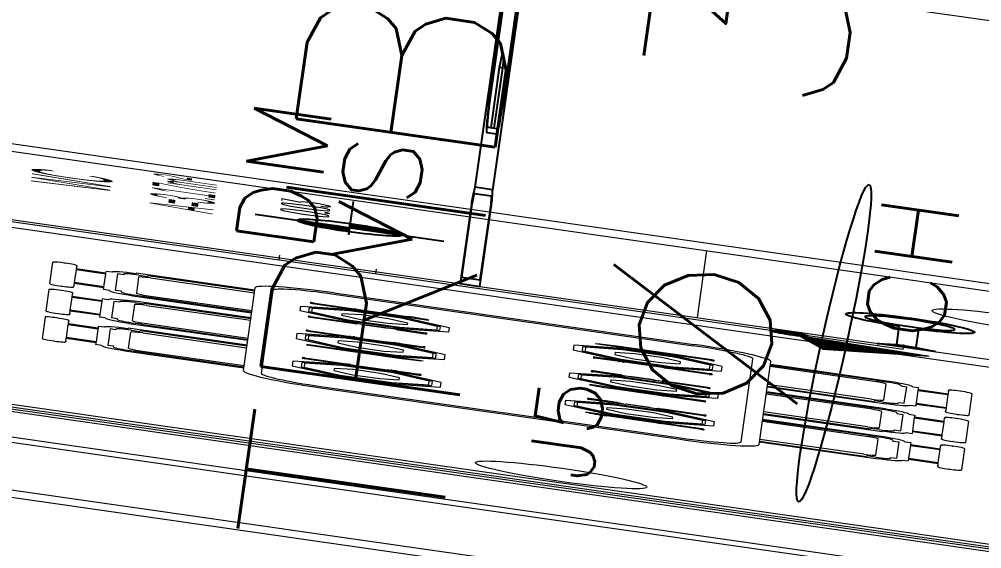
# Model space of a CAD drawing. Header units: millimetres. Extents: x -361192058 to 101130107379, y -14071650034 to 19218552450.
# Drawn here: x -125915.1 to -125827.1, y 41670 to 41718.4 of the extents above; entities that cross this region are included whole.
import ezdxf
from ezdxf.enums import TextEntityAlignment as Align

# ---------------------------------------------------------------- set-up
doc = ezdxf.new("R2010")
doc.units = ezdxf.units.MM
doc.header["$LTSCALE"] = 0.5
for name, color, linetype in [('02', 2, 'Continuous'), ('APBAN', 4, 'Continuous'), ('DIVERSOS', 4, 'Continuous'), ('ESQUADRIA', 3, 'Continuous'), ('HATCH', 8, 'Continuous'), ('MOBIL-I', 251, 'Continuous'), ('parede', 2, 'Continuous'), ('PISO', 8, 'Continuous'), ('TEXTO2', 3, 'Continuous'), ('TUBULAÇÃO_HIDRÁULICA', 5, 'Continuous'), ('TXT_0', 7, 'Continuous')]:
    doc.layers.add(name, color=color, linetype=linetype)
doc.styles.add('ADITIVOCAD', font='ROMANS.shx')
doc.styles.add('COTAS', font='romans.shx')
doc.styles.add('SANSSERIF', font='sas_____.pfb', dxfattribs={"height": 1})
doc.styles.get("Standard").update_dxf_attribs({"font": 'txt.shx', "height": 0.12})

# ---------------------------------------------------------------- blocks, each defined once
blk = doc.blocks.new('ADC_CHUVEIRO')
for p, q in [((0, 0.045), (0, -0.045)), ((0.03, 0.015), (0, 0.045)), ((0.395, 0.015), (0.03, 0.015)), ((0.03, -0.015), (0.03, 0.015)), ((0, -0.045), (0.03, -0.015)), ((0.03, -0.015), (0.3953, -0.015))]:
    blk.add_line(p, q)
blk.add_circle((0.494, 0.0009), 0.07)
blk.add_arc((0.494, 0.0009), 0.1, 189.1456, 171.891)
blk = doc.blocks.new('ADC_VASO_02')
blk.add_lwpolyline([(-0.175, 0.15), (-0.175, 0.6, -0.414214), (-0.125, 0.65), (0.125, 0.65, -0.414214), (0.175, 0.6), (0.175, 0.1496)], format="xyb")
for points in [[(0.1388, 0.2754, -0.414214), (0.0988, 0.2354), (-0.0948, 0.2354, -0.414214), (-0.1348, 0.2754), (-0.1348, 0.5704, -0.414214), (-0.0948, 0.6104), (0.0988, 0.6104, -0.414214), (0.1388, 0.5704)], [(0.1303, 0.2754, -0.414214), (0.0988, 0.2439), (-0.0948, 0.2439, -0.414214), (-0.1263, 0.2754), (-0.1263, 0.5704, -0.414214), (-0.0948, 0.6019), (0.0988, 0.6019, -0.414214), (0.1303, 0.5704)], [(-0.17, 0.15, 0.414214), (-0.2, 0.12), (-0.2, 0), (0.2, 0), (0.2, 0.12, 0.414214), (0.17, 0.15)], [(-0.17, 0.14, 0.414214), (-0.19, 0.12), (-0.19, 0.01), (0.19, 0.01), (0.19, 0.12, 0.414214), (0.17, 0.14)]]:
    blk.add_lwpolyline(points, format="xyb", close=True)
blk.add_lwpolyline([(0.0363, 0.2439), (0.0363, 0.3375), (-0.0344, 0.3375), (-0.0344, 0.2439)])
blk.add_arc((0.0009, 0.3215), 0.0388, 24.3951, 155.6049)
blk = doc.blocks.new('Adc_nivelpl')
h = blk.add_hatch()
h.set_pattern_fill('_U', color=256, scale=0.005, angle=45, style=0, double=1)
h.set_pattern_definition([(45, (-5.8772514, -3.5161936), (-0.003535534, 0.003535534), []), (135, (-5.8772514, -3.5161936), (-0.003535534, -0.003535534), [])])
h.paths.add_polyline_path([(0.1954, -0.0865, 0.414214), (0.0865, -0.1954), (0.1954, -0.1954)])
h.paths.add_polyline_path([(0.1954, -0.1954), (0.1954, -0.3043, 0.414214), (0.3043, -0.1954)])
for p, q in [((0.1954, 0), (0.1954, -0.3908)), ((0.8958, -0.1954), (0, -0.1954))]:
    blk.add_line(p, q)
blk.add_circle((0.1954, -0.1954), 0.1089)
at = {"flags": 8}
blk.add_attdef('NIVEL', (0.3642, -0.1501), '', height=0.1, dxfattribs=at)
blk = doc.blocks.new('Adh_hicol0')
for radius in [0.559, 0.515]:
    blk.add_circle((0, 0), radius)
blk = doc.blocks.new('Adh_BalaoAf')
for p, q in [((0, 0), (0.65, 0)), ((1.8, 0), (1.15, 0))]:
    blk.add_line(p, q)
blk.add_circle((0.9, 0), 0.25)
blk = doc.blocks.new('APROVADO QUADRA 21.2 MBVII')
at = {"layer": 'HATCH', "lineweight": 18}
h = blk.add_hatch(dxfattribs=at)
h.set_pattern_fill('LINE,_O', color=256, scale=0.001, angle=158.4888)
h.set_pattern_definition([(158.48882318, (6716.2502916, 2460.2267464), (-0.001164217631, -0.002953848728), [])])
h.paths.add_polyline_path([(4486.0092, 2276.5704), (4486.1758, 2276.4077), (4486.2106, 2276.6101)])
at = {"layer": '02', "color": 8, "lineweight": 18}
blk.add_line((4487.6293, 2278.4694), (4487.6293, 2276.1194), dxfattribs=at)
at = {"layer": 'DIVERSOS', "color": 8, "lineweight": 18}
for p, q in [((4492.9711, 2261.3194), (4492.9711, 2283.9194)), ((4482.4793, 2275.8131), (4482.4793, 2277.8131)), ((4482.6293, 2277.8131), (4482.6293, 2275.8131))]:
    blk.add_line(p, q, dxfattribs=at)
at = {"layer": 'DIVERSOS', "lineweight": 18}
blk.add_line((4486.2106, 2276.6101), (4486.1758, 2276.4077), dxfattribs=at)
blk.add_lwpolyline([(4486.2106, 2276.6101), (4486.0092, 2276.5704), (4486.1758, 2276.4077)], dxfattribs=at)
at = {"layer": 'ESQUADRIA', "color": 8, "lineweight": 18}
for p, q in [((4482.5343, 2277.8131), (4482.5343, 2275.8131)), ((4482.5743, 2277.8131), (4482.5743, 2275.8131))]:
    blk.add_line(p, q, dxfattribs=at)
at = {"layer": 'MOBIL-I', "color": 8, "lineweight": 18}
for p, q in [((4484.4619, 2277.7434), (4484.4619, 2277.7443)), ((4485.0167, 2277.7434), (4485.0167, 2277.7443)), ((4485.1026, 2277.7434), (4485.1026, 2277.7443)), ((4484.0337, 2277.7258), (4484.0153, 2277.7258)), ((4484.0799, 2277.6797), (4484.0799, 2277.7258)), ((4484.0984, 2277.6797), (4484.0984, 2277.7258)), ((4484.3564, 2277.6797), (4484.3564, 2277.7258)), ((4484.3749, 2277.6797), (4484.3749, 2277.7258)), ((4484.4398, 2277.7258), (4484.4213, 2277.7258)), ((4484.5885, 2277.7258), (4484.5701, 2277.7258)), ((4484.6347, 2277.6797), (4484.6347, 2277.7258)), ((4484.6532, 2277.6797), (4484.6532, 2277.7258)), ((4484.9113, 2277.6797), (4484.9113, 2277.7258)), ((4484.9297, 2277.6797), (4484.9297, 2277.7258)), ((4484.9946, 2277.7258), (4484.9762, 2277.7258)), ((4485.1247, 2277.7258), (4485.1431, 2277.7258)), ((4485.1896, 2277.6797), (4485.1896, 2277.7258)), ((4485.208, 2277.6797), (4485.208, 2277.7258)), ((4485.4661, 2277.6797), (4485.4661, 2277.7258)), ((4485.4845, 2277.6797), (4485.4845, 2277.7258)), ((4485.5307, 2277.7258), (4485.5492, 2277.7258)), ((4484.0799, 2277.6797), (4484.043, 2277.6797)), ((4484.043, 2277.6705), (4484.043, 2277.6797)), ((4484.0984, 2277.6797), (4484.0799, 2277.6797)), ((4484.3564, 2277.6797), (4484.0984, 2277.6797)), ((4484.3749, 2277.6797), (4484.3564, 2277.6797)), ((4484.4118, 2277.6797), (4484.3749, 2277.6797)), ((4484.4118, 2277.6705), (4484.4118, 2277.6797)), ((4484.6347, 2277.6797), (4484.5978, 2277.6797)), ((4484.5978, 2277.6705), (4484.5978, 2277.6797)), ((4484.6532, 2277.6797), (4484.6347, 2277.6797)), ((4484.9113, 2277.6797), (4484.6532, 2277.6797)), ((4484.9297, 2277.6797), (4484.9113, 2277.6797)), ((4484.9666, 2277.6797), (4484.9297, 2277.6797)), ((4484.9666, 2277.6705), (4484.9666, 2277.6797)), ((4485.1527, 2277.6797), (4485.1896, 2277.6797)), ((4485.1527, 2277.6705), (4485.1527, 2277.6797)), ((4485.1896, 2277.6797), (4485.208, 2277.6797)), ((4485.208, 2277.6797), (4485.4661, 2277.6797)), ((4485.4661, 2277.6797), (4485.4845, 2277.6797)), ((4485.4845, 2277.6797), (4485.5215, 2277.6797)), ((4485.5215, 2277.6705), (4485.5215, 2277.6797)), ((4484.3933, 2277.6612), (4484.0615, 2277.6612)), ((4484.0615, 2277.652), (4484.0615, 2277.6612)), ((4484.3933, 2277.652), (4484.3933, 2277.6612)), ((4484.9482, 2277.6612), (4484.6163, 2277.6612)), ((4484.6163, 2277.652), (4484.6163, 2277.6612)), ((4484.9482, 2277.652), (4484.9482, 2277.6612)), ((4485.1711, 2277.6612), (4485.503, 2277.6612)), ((4485.1711, 2277.652), (4485.1711, 2277.6612)), ((4485.503, 2277.652), (4485.503, 2277.6612)), ((4484.0476, 2277.652), (4484.0615, 2277.652)), ((4484.4072, 2277.652), (4484.3933, 2277.652)), ((4484.6024, 2277.652), (4484.6163, 2277.652)), ((4484.962, 2277.652), (4484.9482, 2277.652)), ((4485.1573, 2277.652), (4485.1711, 2277.652)), ((4485.5168, 2277.652), (4485.503, 2277.652)), ((4483.9967, 2277.449), (4483.9967, 2277.6336)), ((4484.0061, 2277.6336), (4483.9967, 2277.6336)), ((4484.0245, 2277.6289), (4484.0245, 2277.6151)), ((4484.0661, 2277.6289), (4484.3887, 2277.6289)), ((4484.4303, 2277.6289), (4484.4303, 2277.6151)), ((4484.4487, 2277.6336), (4484.4581, 2277.6336)), ((4484.4581, 2277.449), (4484.4581, 2277.6336)), ((4484.5515, 2277.449), (4484.5515, 2277.6336)), ((4484.5609, 2277.6336), (4484.5515, 2277.6336)), ((4484.5794, 2277.6289), (4484.5794, 2277.6151)), ((4484.6209, 2277.6289), (4484.9436, 2277.6289)), ((4484.9851, 2277.6289), (4484.9851, 2277.6151)), ((4485.0035, 2277.6336), (4485.013, 2277.6336)), ((4485.013, 2277.449), (4485.013, 2277.6336)), ((4485.1063, 2277.449), (4485.1063, 2277.6336)), ((4485.1157, 2277.6336), (4485.1063, 2277.6336)), ((4485.1342, 2277.6289), (4485.1342, 2277.6151)), ((4485.4984, 2277.6289), (4485.1757, 2277.6289)), ((4485.5399, 2277.6289), (4485.5399, 2277.6151)), ((4485.5584, 2277.6336), (4485.5678, 2277.6336)), ((4485.5678, 2277.449), (4485.5678, 2277.6336)), ((4484.0151, 2277.449), (4484.0151, 2277.6151)), ((4484.0245, 2277.6151), (4484.0151, 2277.6151)), ((4484.4303, 2277.6151), (4484.4397, 2277.6151)), ((4484.4397, 2277.449), (4484.4397, 2277.6151)), ((4484.57, 2277.449), (4484.57, 2277.6151)), ((4484.5794, 2277.6151), (4484.57, 2277.6151)), ((4484.9851, 2277.6151), (4484.9945, 2277.6151)), ((4484.9945, 2277.449), (4484.9945, 2277.6151)), ((4485.1248, 2277.449), (4485.1248, 2277.6151)), ((4485.1342, 2277.6151), (4485.1248, 2277.6151)), ((4485.5399, 2277.6151), (4485.5493, 2277.6151)), ((4485.5493, 2277.449), (4485.5493, 2277.6151)), ((4484.0476, 2277.6105), (4484.0476, 2277.449)), ((4484.4072, 2277.6105), (4484.4072, 2277.449)), ((4484.6024, 2277.6105), (4484.6024, 2277.449)), ((4484.962, 2277.6105), (4484.962, 2277.449)), ((4485.1573, 2277.6105), (4485.1573, 2277.449)), ((4485.5168, 2277.6105), (4485.5168, 2277.449)), ((4483.9465, 2277.449), (4485.6179, 2277.449)), ((4483.9465, 2277.421), (4485.6179, 2277.421)), ((4484.0798, 2277.3584), (4484.0798, 2277.2106)), ((4484.0826, 2277.3565), (4484.0826, 2277.2937)), ((4484.0835, 2277.362), (4484.09, 2277.362)), ((4484.0854, 2277.3593), (4484.0881, 2277.3593)), ((4484.0909, 2277.3565), (4484.0909, 2277.2937)), ((4484.0937, 2277.3584), (4484.0937, 2277.1775)), ((4484.3586, 2277.3584), (4484.3586, 2277.2895)), ((4484.3614, 2277.3584), (4484.3614, 2277.2951)), ((4484.3623, 2277.362), (4484.3688, 2277.362)), ((4484.3623, 2277.3593), (4484.3688, 2277.3593)), ((4484.3697, 2277.3584), (4484.3697, 2277.2951)), ((4484.3724, 2277.3584), (4484.3724, 2277.2895)), ((4484.6347, 2277.3584), (4484.6347, 2277.2106)), ((4484.6374, 2277.3565), (4484.6374, 2277.2937)), ((4484.6457, 2277.3565), (4484.6457, 2277.2937)), ((4484.6485, 2277.3584), (4484.6485, 2277.1775)), ((4484.9134, 2277.3584), (4484.9134, 2277.2895)), ((4484.9162, 2277.3584), (4484.9162, 2277.2951)), ((4484.9171, 2277.362), (4484.9236, 2277.362)), ((4484.9171, 2277.3593), (4484.9236, 2277.3593)), ((4484.9245, 2277.3584), (4484.9245, 2277.2951)), ((4484.9273, 2277.3584), (4484.9273, 2277.2895)), ((4485.192, 2277.3584), (4485.192, 2277.2895)), ((4485.1948, 2277.3584), (4485.1948, 2277.2951)), ((4485.2022, 2277.362), (4485.1957, 2277.362)), ((4485.2022, 2277.3593), (4485.1957, 2277.3593)), ((4485.2031, 2277.3584), (4485.2031, 2277.2951)), ((4485.2059, 2277.3584), (4485.2059, 2277.2895)), ((4485.4708, 2277.3584), (4485.4708, 2277.1775)), ((4485.4735, 2277.3565), (4485.4735, 2277.2937)), ((4485.4809, 2277.362), (4485.4745, 2277.362)), ((4485.4791, 2277.3593), (4485.4763, 2277.3593)), ((4485.4819, 2277.3565), (4485.4819, 2277.2937)), ((4485.4846, 2277.3584), (4485.4846, 2277.2106)), ((4483.8254, 2277.3278), (4483.8254, 2276.7685)), ((4483.8533, 2277.3278), (4483.8533, 2276.7685)), ((4485.7112, 2277.3278), (4485.7112, 2276.7685)), ((4485.7391, 2277.3278), (4485.7391, 2276.7685)), ((4484.0798, 2277.2882), (4484.0937, 2277.2882)), ((4484.0854, 2277.291), (4484.0881, 2277.291)), ((4484.3724, 2277.2895), (4484.3586, 2277.2895)), ((4484.3641, 2277.2923), (4484.3669, 2277.2923)), ((4484.6347, 2277.2882), (4484.6485, 2277.2882)), ((4484.6402, 2277.291), (4484.643, 2277.291)), ((4484.9273, 2277.2895), (4484.9134, 2277.2895)), ((4484.919, 2277.2923), (4484.9217, 2277.2923)), ((4485.192, 2277.2895), (4485.2059, 2277.2895)), ((4485.2003, 2277.2923), (4485.1976, 2277.2923)), ((4485.4846, 2277.2882), (4485.4708, 2277.2882)), ((4485.4791, 2277.291), (4485.4763, 2277.291)), ((4484.3632, 2277.2744), (4484.3632, 2277.2375)), ((4484.3678, 2277.2744), (4484.3678, 2277.2375)), ((4484.918, 2277.2744), (4484.918, 2277.2375)), ((4484.9227, 2277.2744), (4484.9227, 2277.2375)), ((4485.1966, 2277.2744), (4485.1966, 2277.2375)), ((4485.2012, 2277.2744), (4485.2012, 2277.2375)), ((4484.3563, 2277.2224), (4484.3566, 2277.18)), ((4484.3591, 2277.2165), (4484.3587, 2277.18)), ((4484.3603, 2277.219), (4484.3603, 2277.219)), ((4484.3615, 2277.2165), (4484.3619, 2277.18)), ((4484.3643, 2277.2165), (4484.364, 2277.18)), ((4484.3655, 2277.219), (4484.3656, 2277.219)), ((4484.3668, 2277.2165), (4484.3671, 2277.18)), ((4484.3695, 2277.2165), (4484.3692, 2277.18)), ((4484.3707, 2277.219), (4484.3708, 2277.219)), ((4484.372, 2277.2165), (4484.3723, 2277.18)), ((4484.3748, 2277.2224), (4484.3744, 2277.18)), ((4484.9111, 2277.2224), (4484.9114, 2277.18)), ((4484.9139, 2277.2165), (4484.9136, 2277.18)), ((4484.9151, 2277.219), (4484.9152, 2277.219)), ((4484.9164, 2277.2165), (4484.9167, 2277.18)), ((4484.9191, 2277.2165), (4484.9188, 2277.18)), ((4484.9203, 2277.219), (4484.9204, 2277.219)), ((4484.9216, 2277.2165), (4484.9219, 2277.18)), ((4484.9243, 2277.2165), (4484.924, 2277.18)), ((4484.9255, 2277.219), (4484.9256, 2277.219)), ((4484.9268, 2277.2165), (4484.9271, 2277.18)), ((4484.9296, 2277.2224), (4484.9292, 2277.18)), ((4485.1897, 2277.2224), (4485.1901, 2277.18)), ((4485.1925, 2277.2165), (4485.1922, 2277.18)), ((4485.1937, 2277.219), (4485.1937, 2277.219)), ((4485.1949, 2277.2165), (4485.1953, 2277.18)), ((4485.1977, 2277.2165), (4485.1974, 2277.18)), ((4485.199, 2277.219), (4485.1989, 2277.219)), ((4485.2002, 2277.2165), (4485.2005, 2277.18)), ((4485.2029, 2277.2165), (4485.2026, 2277.18)), ((4485.2042, 2277.219), (4485.2041, 2277.219)), ((4485.2054, 2277.2165), (4485.2057, 2277.18)), ((4485.2082, 2277.2224), (4485.2078, 2277.18)), ((4484.3577, 2277.1775), (4484.3577, 2277.1775)), ((4484.3629, 2277.1775), (4484.3629, 2277.1775)), ((4484.3681, 2277.1775), (4484.3681, 2277.1775)), ((4484.3734, 2277.1775), (4484.3734, 2277.1775)), ((4484.9125, 2277.1775), (4484.9125, 2277.1775)), ((4484.9177, 2277.1775), (4484.9177, 2277.1775)), ((4484.923, 2277.1775), (4484.923, 2277.1775)), ((4484.9282, 2277.1775), (4484.9282, 2277.1775)), ((4485.1911, 2277.1775), (4485.1911, 2277.1775)), ((4485.1963, 2277.1775), (4485.1963, 2277.1775)), ((4485.2016, 2277.1775), (4485.2015, 2277.1775)), ((4485.2068, 2277.1775), (4485.2068, 2277.1775)), ((4484.0937, 2276.7379), (4484.0937, 2276.9188)), ((4484.3577, 2276.9188), (4484.3577, 2276.9188)), ((4484.3629, 2276.9188), (4484.3629, 2276.9188)), ((4484.3681, 2276.9188), (4484.3681, 2276.9188)), ((4484.3734, 2276.9188), (4484.3734, 2276.9188)), ((4484.6485, 2276.7379), (4484.6485, 2276.9188)), ((4484.9125, 2276.9188), (4484.9125, 2276.9188)), ((4484.9177, 2276.9188), (4484.9177, 2276.9188)), ((4484.923, 2276.9188), (4484.923, 2276.9188)), ((4484.9282, 2276.9188), (4484.9282, 2276.9188)), ((4485.1911, 2276.9188), (4485.1911, 2276.9188)), ((4485.1963, 2276.9188), (4485.1963, 2276.9188)), ((4485.2016, 2276.9188), (4485.2015, 2276.9188)), ((4485.2068, 2276.9188), (4485.2068, 2276.9188)), ((4485.4708, 2276.7379), (4485.4708, 2276.9188)), ((4484.3563, 2276.8739), (4484.3566, 2276.9163)), ((4484.3591, 2276.8797), (4484.3587, 2276.9163)), ((4484.3615, 2276.8797), (4484.3619, 2276.9163)), ((4484.3643, 2276.8797), (4484.364, 2276.9163)), ((4484.3668, 2276.8797), (4484.3671, 2276.9163)), ((4484.3695, 2276.8797), (4484.3692, 2276.9163)), ((4484.372, 2276.8797), (4484.3723, 2276.9163)), ((4484.3748, 2276.8739), (4484.3744, 2276.9163)), ((4484.9111, 2276.8739), (4484.9114, 2276.9163)), ((4484.9139, 2276.8797), (4484.9136, 2276.9163)), ((4484.9164, 2276.8797), (4484.9167, 2276.9163)), ((4484.9191, 2276.8797), (4484.9188, 2276.9163)), ((4484.9216, 2276.8797), (4484.9219, 2276.9163)), ((4484.9243, 2276.8797), (4484.924, 2276.9163)), ((4484.9268, 2276.8797), (4484.9271, 2276.9163)), ((4484.9296, 2276.8739), (4484.9292, 2276.9163)), ((4485.1897, 2276.8739), (4485.1901, 2276.9163)), ((4485.1925, 2276.8797), (4485.1922, 2276.9163)), ((4485.1949, 2276.8797), (4485.1953, 2276.9163)), ((4485.1977, 2276.8797), (4485.1974, 2276.9163)), ((4485.2002, 2276.8797), (4485.2005, 2276.9163)), ((4485.2029, 2276.8797), (4485.2026, 2276.9163)), ((4485.2054, 2276.8797), (4485.2057, 2276.9163)), ((4485.2082, 2276.8739), (4485.2078, 2276.9163)), ((4484.0798, 2276.7379), (4484.0798, 2276.8856)), ((4484.3603, 2276.8773), (4484.3603, 2276.8773)), ((4484.3655, 2276.8773), (4484.3656, 2276.8773)), ((4484.3707, 2276.8773), (4484.3708, 2276.8773)), ((4484.6347, 2276.7379), (4484.6347, 2276.8856)), ((4484.9151, 2276.8773), (4484.9152, 2276.8773)), ((4484.9203, 2276.8773), (4484.9204, 2276.8773)), ((4484.9255, 2276.8773), (4484.9256, 2276.8773)), ((4485.1937, 2276.8773), (4485.1937, 2276.8773)), ((4485.199, 2276.8773), (4485.1989, 2276.8773)), ((4485.2042, 2276.8773), (4485.2041, 2276.8773)), ((4485.4846, 2276.7379), (4485.4846, 2276.8856)), ((4484.3632, 2276.8219), (4484.3632, 2276.8588)), ((4484.3678, 2276.8219), (4484.3678, 2276.8588)), ((4484.918, 2276.8219), (4484.918, 2276.8588)), ((4484.9227, 2276.8219), (4484.9227, 2276.8588)), ((4485.1966, 2276.8219), (4485.1966, 2276.8588)), ((4485.2012, 2276.8219), (4485.2012, 2276.8588)), ((4484.0798, 2276.808), (4484.0937, 2276.808)), ((4484.0826, 2276.7398), (4484.0826, 2276.8025)), ((4484.0854, 2276.8053), (4484.0881, 2276.8053)), ((4484.0909, 2276.7398), (4484.0909, 2276.8025)), ((4484.3724, 2276.8067), (4484.3586, 2276.8067)), ((4484.3586, 2276.7379), (4484.3586, 2276.8067)), ((4484.3614, 2276.7379), (4484.3614, 2276.8012)), ((4484.3641, 2276.8039), (4484.3669, 2276.8039)), ((4484.3697, 2276.7379), (4484.3697, 2276.8012)), ((4484.3724, 2276.7379), (4484.3724, 2276.8067)), ((4484.6347, 2276.808), (4484.6485, 2276.808)), ((4484.6374, 2276.7398), (4484.6374, 2276.8025)), ((4484.6402, 2276.8053), (4484.643, 2276.8053)), ((4484.6457, 2276.7398), (4484.6457, 2276.8025)), ((4484.9134, 2276.7379), (4484.9134, 2276.8067)), ((4484.9273, 2276.8067), (4484.9134, 2276.8067)), ((4484.9162, 2276.7379), (4484.9162, 2276.8012)), ((4484.919, 2276.8039), (4484.9217, 2276.8039)), ((4484.9245, 2276.7379), (4484.9245, 2276.8012)), ((4484.9273, 2276.7379), (4484.9273, 2276.8067)), ((4485.192, 2276.8067), (4485.2059, 2276.8067)), ((4485.192, 2276.7379), (4485.192, 2276.8067)), ((4485.1948, 2276.7379), (4485.1948, 2276.8012)), ((4485.2003, 2276.8039), (4485.1976, 2276.8039)), ((4485.2031, 2276.7379), (4485.2031, 2276.8012)), ((4485.2059, 2276.7379), (4485.2059, 2276.8067)), ((4485.4846, 2276.808), (4485.4708, 2276.808)), ((4485.4735, 2276.7398), (4485.4735, 2276.8025)), ((4485.4791, 2276.8053), (4485.4763, 2276.8053)), ((4485.4819, 2276.7398), (4485.4819, 2276.8025)), ((4484.0835, 2276.7342), (4484.09, 2276.7342)), ((4484.0854, 2276.737), (4484.0881, 2276.737)), ((4484.3623, 2276.737), (4484.3688, 2276.737)), ((4484.3623, 2276.7342), (4484.3688, 2276.7342)), ((4484.9171, 2276.737), (4484.9236, 2276.737)), ((4484.9171, 2276.7342), (4484.9236, 2276.7342)), ((4485.2022, 2276.737), (4485.1957, 2276.737)), ((4485.2022, 2276.7342), (4485.1957, 2276.7342)), ((4485.4809, 2276.7342), (4485.4745, 2276.7342)), ((4485.4791, 2276.737), (4485.4763, 2276.737)), ((4483.9465, 2276.6752), (4485.6179, 2276.6752)), ((4483.9465, 2276.6473), (4485.6179, 2276.6473)), ((4483.9967, 2276.6473), (4483.9967, 2276.4627)), ((4484.0151, 2276.6473), (4484.0151, 2276.4812)), ((4484.0476, 2276.4858), (4484.0476, 2276.6473)), ((4484.4072, 2276.4858), (4484.4072, 2276.6473)), ((4484.4397, 2276.6473), (4484.4397, 2276.4812)), ((4484.4581, 2276.6473), (4484.4581, 2276.4627)), ((4484.5515, 2276.6473), (4484.5515, 2276.4627)), ((4484.57, 2276.6473), (4484.57, 2276.4812)), ((4484.6024, 2276.4858), (4484.6024, 2276.6473)), ((4484.962, 2276.4858), (4484.962, 2276.6473)), ((4484.9945, 2276.6473), (4484.9945, 2276.4812)), ((4485.013, 2276.6473), (4485.013, 2276.4627)), ((4485.1063, 2276.6473), (4485.1063, 2276.4627)), ((4485.1248, 2276.6473), (4485.1248, 2276.4812)), ((4485.1573, 2276.4858), (4485.1573, 2276.6473)), ((4485.5168, 2276.4858), (4485.5168, 2276.6473)), ((4485.5493, 2276.6473), (4485.5493, 2276.4812)), ((4485.5678, 2276.6473), (4485.5678, 2276.4627)), ((4484.0245, 2276.4812), (4484.0151, 2276.4812)), ((4484.0245, 2276.4673), (4484.0245, 2276.4812)), ((4484.4303, 2276.4812), (4484.4397, 2276.4812)), ((4484.4303, 2276.4673), (4484.4303, 2276.4812)), ((4484.5794, 2276.4812), (4484.57, 2276.4812)), ((4484.5794, 2276.4673), (4484.5794, 2276.4812)), ((4484.9851, 2276.4812), (4484.9945, 2276.4812)), ((4484.9851, 2276.4673), (4484.9851, 2276.4812)), ((4485.1342, 2276.4812), (4485.1248, 2276.4812)), ((4485.1342, 2276.4673), (4485.1342, 2276.4812)), ((4485.5399, 2276.4812), (4485.5493, 2276.4812)), ((4485.5399, 2276.4673), (4485.5399, 2276.4812)), ((4484.0061, 2276.4627), (4483.9967, 2276.4627)), ((4484.0661, 2276.4673), (4484.3887, 2276.4673)), ((4484.4487, 2276.4627), (4484.4581, 2276.4627)), ((4484.5609, 2276.4627), (4484.5515, 2276.4627)), ((4484.6209, 2276.4673), (4484.9436, 2276.4673)), ((4485.0035, 2276.4627), (4485.013, 2276.4627)), ((4485.1157, 2276.4627), (4485.1063, 2276.4627)), ((4485.4984, 2276.4673), (4485.1757, 2276.4673)), ((4485.5584, 2276.4627), (4485.5678, 2276.4627)), ((4484.0476, 2276.4442), (4484.0615, 2276.4442)), ((4484.0615, 2276.4442), (4484.0615, 2276.435)), ((4484.4072, 2276.4442), (4484.3933, 2276.4442)), ((4484.3933, 2276.4442), (4484.3933, 2276.435)), ((4484.6024, 2276.4442), (4484.6163, 2276.4442)), ((4484.6163, 2276.4442), (4484.6163, 2276.435)), ((4484.9482, 2276.4442), (4484.9482, 2276.435)), ((4484.962, 2276.4442), (4484.9482, 2276.4442)), ((4485.1573, 2276.4442), (4485.1711, 2276.4442)), ((4485.1711, 2276.4442), (4485.1711, 2276.435)), ((4485.5168, 2276.4442), (4485.503, 2276.4442)), ((4485.503, 2276.4442), (4485.503, 2276.435)), ((4484.3933, 2276.435), (4484.0615, 2276.435)), ((4484.9482, 2276.435), (4484.6163, 2276.435)), ((4485.1711, 2276.435), (4485.503, 2276.435)), ((4484.043, 2276.4258), (4484.043, 2276.4166)), ((4484.0799, 2276.4166), (4484.043, 2276.4166)), ((4484.0984, 2276.4166), (4484.0799, 2276.4166)), ((4484.0799, 2276.4166), (4484.0799, 2276.3704)), ((4484.3564, 2276.4166), (4484.0984, 2276.4166)), ((4484.0984, 2276.4166), (4484.0984, 2276.3704)), ((4484.3749, 2276.4166), (4484.3564, 2276.4166)), ((4484.3564, 2276.4166), (4484.3564, 2276.3704)), ((4484.4118, 2276.4166), (4484.3749, 2276.4166)), ((4484.3749, 2276.4166), (4484.3749, 2276.3704)), ((4484.4118, 2276.4258), (4484.4118, 2276.4166)), ((4484.5978, 2276.4258), (4484.5978, 2276.4166)), ((4484.6347, 2276.4166), (4484.5978, 2276.4166)), ((4484.6532, 2276.4166), (4484.6347, 2276.4166)), ((4484.6347, 2276.4166), (4484.6347, 2276.3704)), ((4484.9113, 2276.4166), (4484.6532, 2276.4166)), ((4484.6532, 2276.4166), (4484.6532, 2276.3704)), ((4484.9297, 2276.4166), (4484.9113, 2276.4166)), ((4484.9113, 2276.4166), (4484.9113, 2276.3704)), ((4484.9666, 2276.4166), (4484.9297, 2276.4166)), ((4484.9297, 2276.4166), (4484.9297, 2276.3704)), ((4484.9666, 2276.4258), (4484.9666, 2276.4166)), ((4485.1527, 2276.4258), (4485.1527, 2276.4166)), ((4485.1527, 2276.4166), (4485.1896, 2276.4166)), ((4485.1896, 2276.4166), (4485.208, 2276.4166)), ((4485.1896, 2276.4166), (4485.1896, 2276.3704)), ((4485.208, 2276.4166), (4485.4661, 2276.4166)), ((4485.208, 2276.4166), (4485.208, 2276.3704)), ((4485.4661, 2276.4166), (4485.4845, 2276.4166)), ((4485.4661, 2276.4166), (4485.4661, 2276.3704)), ((4485.4845, 2276.4166), (4485.5215, 2276.4166)), ((4485.4845, 2276.4166), (4485.4845, 2276.3704)), ((4485.5215, 2276.4258), (4485.5215, 2276.4166)), ((4484.0337, 2276.3704), (4484.0153, 2276.3704)), ((4484.4398, 2276.3704), (4484.4213, 2276.3704)), ((4484.5885, 2276.3704), (4484.5701, 2276.3704)), ((4484.9946, 2276.3704), (4484.9762, 2276.3704)), ((4485.1247, 2276.3704), (4485.1431, 2276.3704)), ((4485.5307, 2276.3704), (4485.5492, 2276.3704)), ((4484.4619, 2276.3529), (4484.4619, 2276.352)), ((4485.0167, 2276.3529), (4485.0167, 2276.352)), ((4485.1026, 2276.3529), (4485.1026, 2276.352))]:
    blk.add_line(p, q, dxfattribs=at)
for points in [[(4484.4434, 2277.7628), (4484.0151, 2277.7628, 0.414214), (4483.9967, 2277.7443), (4483.9967, 2277.7434, 0.414214), (4484.0142, 2277.7258), (4484.0799, 2277.7258, 0.414214)], [(4484.4619, 2277.7443, 0.414214), (4484.4434, 2277.7628, 0.414214)], [(4484.9982, 2277.7628), (4484.57, 2277.7628, 0.414214), (4484.5515, 2277.7443), (4484.5515, 2277.7434, 0.414214), (4484.569, 2277.7258), (4484.6347, 2277.7258, 0.414214)], [(4485.0167, 2277.7443, 0.414214), (4484.9982, 2277.7628, 0.414214)], [(4485.1026, 2277.7443, -0.414214), (4485.121, 2277.7628, -0.414214)], [(4485.121, 2277.7628), (4485.5493, 2277.7628, -0.414214), (4485.5678, 2277.7443), (4485.5678, 2277.7434, -0.414214), (4485.5502, 2277.7258), (4485.4845, 2277.7258, -0.414214)], [(4484.3749, 2277.7258), (4484.4443, 2277.7258, 0.414214), (4484.4619, 2277.7434)], [(4484.9297, 2277.7258), (4484.9992, 2277.7258, 0.414214), (4485.0167, 2277.7434)], [(4485.1896, 2277.7258), (4485.1201, 2277.7258, -0.414214), (4485.1026, 2277.7434)], [(4484.0799, 2277.7258), (4484.0984, 2277.7258, 0.414214)], [(4484.0984, 2277.7258), (4484.3564, 2277.7258, 0.414214)], [(4484.3564, 2277.7258), (4484.3749, 2277.7258, 0.414214)], [(4484.6347, 2277.7258), (4484.6532, 2277.7258, 0.414214)], [(4484.6532, 2277.7258), (4484.9113, 2277.7258, 0.414214)], [(4484.9113, 2277.7258), (4484.9297, 2277.7258, 0.414214)], [(4485.208, 2277.7258), (4485.1896, 2277.7258, -0.414214)], [(4485.4661, 2277.7258), (4485.208, 2277.7258, -0.414214)], [(4485.4845, 2277.7258), (4485.4661, 2277.7258, -0.414214)], [(4484.4434, 2276.3335), (4484.0151, 2276.3335, -0.414214), (4483.9967, 2276.352), (4483.9967, 2276.3529, -0.414214), (4484.0142, 2276.3704), (4484.0799, 2276.3704, -0.414214)], [(4484.0799, 2276.3704), (4484.0984, 2276.3704, -0.414214)], [(4484.0984, 2276.3704), (4484.3564, 2276.3704, -0.414214)], [(4484.3564, 2276.3704), (4484.3749, 2276.3704, -0.414214)], [(4484.3749, 2276.3704), (4484.4443, 2276.3704, -0.414214), (4484.4619, 2276.3529)], [(4484.9982, 2276.3335), (4484.57, 2276.3335, -0.414214), (4484.5515, 2276.352), (4484.5515, 2276.3529, -0.414214), (4484.569, 2276.3704), (4484.6347, 2276.3704, -0.414214)], [(4484.6347, 2276.3704), (4484.6532, 2276.3704, -0.414214)], [(4484.6532, 2276.3704), (4484.9113, 2276.3704, -0.414214)], [(4484.9113, 2276.3704), (4484.9297, 2276.3704, -0.414214)], [(4484.9297, 2276.3704), (4484.9992, 2276.3704, -0.414214), (4485.0167, 2276.3529)], [(4485.1896, 2276.3704), (4485.1201, 2276.3704, 0.414214), (4485.1026, 2276.3529)], [(4485.121, 2276.3335), (4485.5493, 2276.3335, 0.414214), (4485.5678, 2276.352), (4485.5678, 2276.3529, 0.414214), (4485.5502, 2276.3704), (4485.4845, 2276.3704, 0.414214)], [(4485.208, 2276.3704), (4485.1896, 2276.3704, 0.414214)], [(4485.4661, 2276.3704), (4485.208, 2276.3704, 0.414214)], [(4485.4845, 2276.3704), (4485.4661, 2276.3704, 0.414214)], [(4484.4619, 2276.352, -0.414214), (4484.4434, 2276.3335, -0.414214)], [(4485.0167, 2276.352, -0.414214), (4484.9982, 2276.3335, -0.414214)], [(4485.1026, 2276.352, 0.414214), (4485.121, 2276.3335, 0.414214)]]:
    blk.add_lwpolyline(points, format="xyb", dxfattribs=at)
for points in [[(4484.1122, 2277.2126), (4484.1797, 2277.145), (4484.2753, 2277.145), (4484.3429, 2277.2126), (4484.3429, 2277.3081), (4484.2753, 2277.3757), (4484.1797, 2277.3757), (4484.1122, 2277.3081)], [(4484.667, 2277.2126), (4484.7346, 2277.145), (4484.8301, 2277.145), (4484.8977, 2277.2126), (4484.8977, 2277.3081), (4484.8301, 2277.3757), (4484.7346, 2277.3757), (4484.667, 2277.3081)], [(4485.4523, 2277.2126), (4485.3847, 2277.145), (4485.2892, 2277.145), (4485.2216, 2277.2126), (4485.2216, 2277.3081), (4485.2892, 2277.3757), (4485.3847, 2277.3757), (4485.4523, 2277.3081)], [(4484.126, 2277.2183), (4484.1855, 2277.1588), (4484.2696, 2277.1588), (4484.329, 2277.2183), (4484.329, 2277.3024), (4484.2696, 2277.3619), (4484.1855, 2277.3619), (4484.126, 2277.3024)], [(4484.1306, 2277.2202), (4484.1874, 2277.1635), (4484.2677, 2277.1635), (4484.3244, 2277.2202), (4484.3244, 2277.3005), (4484.2677, 2277.3573), (4484.1874, 2277.3573), (4484.1306, 2277.3005)], [(4484.6808, 2277.2183), (4484.7403, 2277.1588), (4484.8244, 2277.1588), (4484.8839, 2277.2183), (4484.8839, 2277.3024), (4484.8244, 2277.3619), (4484.7403, 2277.3619), (4484.6808, 2277.3024)], [(4484.6855, 2277.2202), (4484.7422, 2277.1635), (4484.8225, 2277.1635), (4484.8793, 2277.2202), (4484.8793, 2277.3005), (4484.8225, 2277.3573), (4484.7422, 2277.3573), (4484.6855, 2277.3005)], [(4485.4385, 2277.2183), (4485.379, 2277.1588), (4485.2949, 2277.1588), (4485.2354, 2277.2183), (4485.2354, 2277.3024), (4485.2949, 2277.3619), (4485.379, 2277.3619), (4485.4385, 2277.3024)], [(4485.4338, 2277.2202), (4485.3771, 2277.1635), (4485.2968, 2277.1635), (4485.24, 2277.2202), (4485.24, 2277.3005), (4485.2968, 2277.3573), (4485.3771, 2277.3573), (4485.4338, 2277.3005)], [(4484.1768, 2277.2393), (4484.2065, 2277.2096), (4484.2486, 2277.2096), (4484.2783, 2277.2393), (4484.2783, 2277.2814), (4484.2486, 2277.3111), (4484.2065, 2277.3111), (4484.1768, 2277.2814)], [(4484.7316, 2277.2393), (4484.7613, 2277.2096), (4484.8034, 2277.2096), (4484.8331, 2277.2393), (4484.8331, 2277.2814), (4484.8034, 2277.3111), (4484.7613, 2277.3111), (4484.7316, 2277.2814)], [(4485.3877, 2277.2393), (4485.358, 2277.2096), (4485.3159, 2277.2096), (4485.2862, 2277.2393), (4485.2862, 2277.2814), (4485.3159, 2277.3111), (4485.358, 2277.3111), (4485.3877, 2277.2814)], [(4484.1122, 2276.8837), (4484.1797, 2276.9513), (4484.2753, 2276.9513), (4484.3429, 2276.8837), (4484.3429, 2276.7881), (4484.2753, 2276.7205), (4484.1797, 2276.7205), (4484.1122, 2276.7881)], [(4484.667, 2276.8837), (4484.7346, 2276.9513), (4484.8301, 2276.9513), (4484.8977, 2276.8837), (4484.8977, 2276.7881), (4484.8301, 2276.7205), (4484.7346, 2276.7205), (4484.667, 2276.7881)], [(4485.4523, 2276.8837), (4485.3847, 2276.9513), (4485.2892, 2276.9513), (4485.2216, 2276.8837), (4485.2216, 2276.7881), (4485.2892, 2276.7205), (4485.3847, 2276.7205), (4485.4523, 2276.7881)], [(4484.126, 2276.878), (4484.1855, 2276.9374), (4484.2696, 2276.9374), (4484.329, 2276.878), (4484.329, 2276.7939), (4484.2696, 2276.7344), (4484.1855, 2276.7344), (4484.126, 2276.7939)], [(4484.1306, 2276.876), (4484.1874, 2276.9328), (4484.2677, 2276.9328), (4484.3244, 2276.876), (4484.3244, 2276.7958), (4484.2677, 2276.739), (4484.1874, 2276.739), (4484.1306, 2276.7958)], [(4484.6808, 2276.878), (4484.7403, 2276.9374), (4484.8244, 2276.9374), (4484.8839, 2276.878), (4484.8839, 2276.7939), (4484.8244, 2276.7344), (4484.7403, 2276.7344), (4484.6808, 2276.7939)], [(4484.6855, 2276.876), (4484.7422, 2276.9328), (4484.8225, 2276.9328), (4484.8793, 2276.876), (4484.8793, 2276.7958), (4484.8225, 2276.739), (4484.7422, 2276.739), (4484.6855, 2276.7958)], [(4485.4385, 2276.878), (4485.379, 2276.9374), (4485.2949, 2276.9374), (4485.2354, 2276.878), (4485.2354, 2276.7939), (4485.2949, 2276.7344), (4485.379, 2276.7344), (4485.4385, 2276.7939)], [(4485.4338, 2276.876), (4485.3771, 2276.9328), (4485.2968, 2276.9328), (4485.24, 2276.876), (4485.24, 2276.7958), (4485.2968, 2276.739), (4485.3771, 2276.739), (4485.4338, 2276.7958)], [(4484.1768, 2276.8569), (4484.2065, 2276.8867), (4484.2486, 2276.8867), (4484.2783, 2276.8569), (4484.2783, 2276.8149), (4484.2486, 2276.7851), (4484.2065, 2276.7851), (4484.1768, 2276.8149)], [(4484.7316, 2276.8569), (4484.7613, 2276.8867), (4484.8034, 2276.8867), (4484.8331, 2276.8569), (4484.8331, 2276.8149), (4484.8034, 2276.7851), (4484.7613, 2276.7851), (4484.7316, 2276.8149)], [(4485.3877, 2276.8569), (4485.358, 2276.8867), (4485.3159, 2276.8867), (4485.2862, 2276.8569), (4485.2862, 2276.8149), (4485.3159, 2276.7851), (4485.358, 2276.7851), (4485.3877, 2276.8149)]]:
    blk.add_lwpolyline(points, close=True, dxfattribs=at)
for centre, radius, start, end in [((4484.043, 2277.6336), 0.0369, 90, 180), ((4484.4118, 2277.6336), 0.0369, 0, 90), ((4484.5978, 2277.6336), 0.0369, 90, 180), ((4484.9666, 2277.6336), 0.0369, 0, 90), ((4485.1527, 2277.6336), 0.0369, 90, 180), ((4485.5215, 2277.6336), 0.0369, 0, 90), ((4484.0476, 2277.6289), 0.0231, 90, 180), ((4484.4072, 2277.6289), 0.0231, 0, 90), ((4484.6024, 2277.6289), 0.0231, 90, 180), ((4484.962, 2277.6289), 0.0231, 0, 90), ((4485.1573, 2277.6289), 0.0231, 90, 180), ((4485.5168, 2277.6289), 0.0231, 0, 90), ((4484.0661, 2277.6105), 0.0185, 90, 180), ((4484.3887, 2277.6105), 0.0185, 0, 90), ((4484.6209, 2277.6105), 0.0185, 90, 180), ((4484.9436, 2277.6105), 0.0185, 0, 90), ((4485.1757, 2277.6105), 0.0185, 90, 180), ((4485.4984, 2277.6105), 0.0185, 0, 90), ((4483.9465, 2277.3278), 0.1212, 90, 180), ((4485.6179, 2277.3278), 0.1212, 0, 90), ((4483.9465, 2277.3278), 0.0932, 90, 180), ((4485.6179, 2277.3278), 0.0932, 0, 90), ((4484.0835, 2277.3584), 0.00369, 90, 180), ((4484.0854, 2277.3565), 0.00277, 90, 180), ((4484.0881, 2277.3565), 0.00277, 0, 90), ((4484.09, 2277.3584), 0.00369, 0, 90), ((4484.3623, 2277.3584), 0.00369, 90, 180), ((4484.3623, 2277.3584), 0.000923, 90, 180), ((4484.3688, 2277.3584), 0.00369, 0, 90), ((4484.3688, 2277.3584), 0.000923, 0, 90), ((4484.9171, 2277.3584), 0.00369, 90, 180), ((4484.9171, 2277.3584), 0.000923, 90, 180), ((4484.9236, 2277.3584), 0.00369, 0, 90), ((4484.9236, 2277.3584), 0.000923, 0, 90), ((4485.1957, 2277.3584), 0.00369, 90, 180), ((4485.1957, 2277.3584), 0.000923, 90, 180), ((4485.2022, 2277.3584), 0.00369, 0, 90), ((4485.2022, 2277.3584), 0.000923, 0, 90), ((4485.4745, 2277.3584), 0.00369, 90, 180), ((4485.4763, 2277.3565), 0.00277, 90, 180), ((4485.4791, 2277.3565), 0.00277, 0, 90), ((4485.4809, 2277.3584), 0.00369, 0, 90), ((4484.0854, 2277.2937), 0.00277, 180, 270), ((4484.0881, 2277.2937), 0.00277, 270, 0), ((4484.3622, 2277.2895), 0.00355, 180, 219.3605), ((4484.3641, 2277.2951), 0.00277, 180, 270), ((4484.3669, 2277.2951), 0.00277, 270, 0), ((4484.3689, 2277.2895), 0.00355, 320.6395, 0), ((4484.6402, 2277.2937), 0.00277, 180, 270), ((4484.643, 2277.2937), 0.00277, 270, 0), ((4484.917, 2277.2895), 0.00355, 180, 219.3605), ((4484.919, 2277.2951), 0.00277, 180, 270), ((4484.9217, 2277.2951), 0.00277, 270, 0), ((4484.9237, 2277.2895), 0.00355, 320.6395, 0), ((4485.1956, 2277.2895), 0.00355, 180, 219.3605), ((4485.1976, 2277.2951), 0.00277, 180, 270), ((4485.2003, 2277.2951), 0.00277, 270, 0), ((4485.2023, 2277.2895), 0.00355, 320.6395, 0), ((4485.4763, 2277.2937), 0.00277, 180, 270), ((4485.4791, 2277.2937), 0.00277, 270, 0), ((4484.346, 2277.2763), 0.0173, 353.468, 39.3605), ((4484.385, 2277.2763), 0.0173, 140.6395, 186.532), ((4484.9009, 2277.2763), 0.0173, 353.468, 39.3605), ((4484.9398, 2277.2763), 0.0173, 140.6395, 186.532), ((4485.1795, 2277.2763), 0.0173, 353.468, 39.3605), ((4485.2184, 2277.2763), 0.0173, 140.6395, 186.532), ((4484.3291, 2277.2458), 0.0351, 322.6134, 346.1777), ((4484.4019, 2277.2458), 0.0351, 193.8223, 217.3866), ((4484.884, 2277.2458), 0.0351, 322.6134, 346.1777), ((4484.9567, 2277.2458), 0.0351, 193.8223, 217.3866), ((4485.1626, 2277.2458), 0.0351, 322.6134, 346.1777), ((4485.2353, 2277.2458), 0.0351, 193.8223, 217.3866), ((4484.3598, 2277.2224), 0.00355, 142.6134, 180), ((4484.3619, 2277.2167), 0.00283, 125.0574, 182.8029), ((4484.3587, 2277.2167), 0.00283, 357.1971, 54.9426), ((4484.3671, 2277.2167), 0.00283, 125.0574, 182.8029), ((4484.3639, 2277.2167), 0.00283, 357.1971, 54.9426), ((4484.3723, 2277.2167), 0.00283, 125.0574, 182.8029), ((4484.3692, 2277.2167), 0.00283, 357.1971, 54.9426), ((4484.3712, 2277.2224), 0.00355, 0, 37.3866), ((4484.9147, 2277.2224), 0.00355, 142.6134, 180), ((4484.9167, 2277.2167), 0.00283, 125.0574, 182.8029), ((4484.9135, 2277.2167), 0.00283, 357.1971, 54.9426), ((4484.9219, 2277.2167), 0.00283, 125.0574, 182.8029), ((4484.9188, 2277.2167), 0.00283, 357.1971, 54.9426), ((4484.9272, 2277.2167), 0.00283, 125.0574, 182.8029), ((4484.924, 2277.2167), 0.00283, 357.1971, 54.9426), ((4484.926, 2277.2224), 0.00355, 0, 37.3866), ((4485.1933, 2277.2224), 0.00355, 142.6134, 180), ((4485.1953, 2277.2167), 0.00283, 125.0574, 182.8029), ((4485.1921, 2277.2167), 0.00283, 357.1971, 54.9426), ((4485.2005, 2277.2167), 0.00283, 125.0574, 182.8029), ((4485.1973, 2277.2167), 0.00283, 357.1971, 54.9426), ((4485.2058, 2277.2167), 0.00283, 125.0574, 182.8029), ((4485.2026, 2277.2167), 0.00283, 357.1971, 54.9426), ((4485.2046, 2277.2224), 0.00355, 0, 37.3866), ((4484.1353, 2277.2143), 0.0556, 183.8032, 221.5035), ((4484.6902, 2277.2143), 0.0556, 183.8032, 221.5035), ((4485.4291, 2277.2143), 0.0556, 318.4965, 356.1968), ((4484.3591, 2277.1795), 0.00253, 169.8701, 235.3535), ((4484.3562, 2277.1795), 0.00253, 304.6465, 10.1299), ((4484.3643, 2277.1795), 0.00252, 169.4333, 235.0763), ((4484.3615, 2277.1795), 0.00253, 304.6465, 10.1299), ((4484.3696, 2277.1795), 0.00253, 169.8701, 235.3535), ((4484.3667, 2277.1795), 0.00251, 305.2035, 11.0044), ((4484.3748, 2277.1795), 0.00253, 169.8701, 235.3535), ((4484.3719, 2277.1795), 0.00251, 305.2035, 11.0044), ((4484.9139, 2277.1795), 0.00253, 169.8701, 235.3535), ((4484.9111, 2277.1795), 0.00253, 304.6465, 10.1299), ((4484.9192, 2277.1795), 0.00252, 169.4333, 235.0763), ((4484.9163, 2277.1795), 0.00253, 304.6465, 10.1299), ((4484.9244, 2277.1795), 0.00253, 169.8701, 235.3535), ((4484.9215, 2277.1795), 0.00251, 305.2035, 11.0044), ((4484.9296, 2277.1795), 0.00253, 169.8701, 235.3535), ((4484.9268, 2277.1795), 0.00251, 305.2035, 11.0044), ((4485.1925, 2277.1795), 0.00251, 168.9956, 234.7965), ((4485.1897, 2277.1795), 0.00253, 304.6465, 10.1299), ((4485.1978, 2277.1795), 0.00251, 168.9956, 234.7965), ((4485.1949, 2277.1795), 0.00253, 304.6465, 10.1299), ((4485.203, 2277.1795), 0.00253, 169.8701, 235.3535), ((4485.2001, 2277.1795), 0.00252, 304.9237, 10.5667), ((4485.2082, 2277.1795), 0.00253, 169.8701, 235.3535), ((4485.2054, 2277.1795), 0.00253, 304.6465, 10.1299), ((4484.1353, 2276.8819), 0.0556, 138.4965, 176.1968), ((4484.3591, 2276.9167), 0.00253, 124.6465, 190.1299), ((4484.3562, 2276.9167), 0.00253, 349.8701, 55.3535), ((4484.3643, 2276.9167), 0.00252, 124.9237, 190.5667), ((4484.3615, 2276.9167), 0.00253, 349.8701, 55.3535), ((4484.3696, 2276.9167), 0.00253, 124.6465, 190.1299), ((4484.3667, 2276.9167), 0.00251, 348.9956, 54.7965), ((4484.3748, 2276.9167), 0.00253, 124.6465, 190.1299), ((4484.3719, 2276.9167), 0.00251, 348.9956, 54.7965), ((4484.6902, 2276.8819), 0.0556, 138.4965, 176.1968), ((4484.9139, 2276.9167), 0.00253, 124.6465, 190.1299), ((4484.9111, 2276.9167), 0.00253, 349.8701, 55.3535), ((4484.9192, 2276.9167), 0.00252, 124.9237, 190.5667), ((4484.9163, 2276.9167), 0.00253, 349.8701, 55.3535), ((4484.9244, 2276.9167), 0.00253, 124.6465, 190.1299), ((4484.9215, 2276.9167), 0.00251, 348.9956, 54.7965), ((4484.9296, 2276.9167), 0.00253, 124.6465, 190.1299), ((4484.9268, 2276.9167), 0.00251, 348.9956, 54.7965), ((4485.1925, 2276.9167), 0.00251, 125.2035, 191.0044), ((4485.1897, 2276.9167), 0.00253, 349.8701, 55.3535), ((4485.1978, 2276.9167), 0.00251, 125.2035, 191.0044), ((4485.1949, 2276.9167), 0.00253, 349.8701, 55.3535), ((4485.203, 2276.9167), 0.00253, 124.6465, 190.1299), ((4485.2001, 2276.9167), 0.00252, 349.4333, 55.0763), ((4485.2082, 2276.9167), 0.00253, 124.6465, 190.1299), ((4485.2054, 2276.9167), 0.00253, 349.8701, 55.3535), ((4485.4291, 2276.8819), 0.0556, 3.8032, 41.5035), ((4484.3598, 2276.8739), 0.00355, 180, 217.3866), ((4484.3619, 2276.8796), 0.00283, 177.1971, 234.9426), ((4484.3587, 2276.8796), 0.00283, 305.0574, 2.8029), ((4484.3671, 2276.8796), 0.00283, 177.1971, 234.9426), ((4484.3639, 2276.8796), 0.00283, 305.0574, 2.8029), ((4484.3723, 2276.8796), 0.00283, 177.1971, 234.9426), ((4484.3692, 2276.8796), 0.00283, 305.0574, 2.8029), ((4484.3712, 2276.8739), 0.00355, 322.6134, 0), ((4484.9147, 2276.8739), 0.00355, 180, 217.3866), ((4484.9167, 2276.8796), 0.00283, 177.1971, 234.9426), ((4484.9135, 2276.8796), 0.00283, 305.0574, 2.8029), ((4484.9219, 2276.8796), 0.00283, 177.1971, 234.9426), ((4484.9188, 2276.8796), 0.00283, 305.0574, 2.8029), ((4484.9272, 2276.8796), 0.00283, 177.1971, 234.9426), ((4484.924, 2276.8796), 0.00283, 305.0574, 2.8029), ((4484.926, 2276.8739), 0.00355, 322.6134, 0), ((4485.1933, 2276.8739), 0.00355, 180, 217.3866), ((4485.1953, 2276.8796), 0.00283, 177.1971, 234.9426), ((4485.1921, 2276.8796), 0.00283, 305.0574, 2.8029), ((4485.2005, 2276.8796), 0.00283, 177.1971, 234.9426), ((4485.1973, 2276.8796), 0.00283, 305.0574, 2.8029), ((4485.2058, 2276.8796), 0.00283, 177.1971, 234.9426), ((4485.2026, 2276.8796), 0.00283, 305.0574, 2.8029), ((4485.2046, 2276.8739), 0.00355, 322.6134, 0), ((4484.3291, 2276.8504), 0.0351, 13.8223, 37.3866), ((4484.4019, 2276.8504), 0.0351, 142.6134, 166.1777), ((4484.884, 2276.8504), 0.0351, 13.8223, 37.3866), ((4484.9567, 2276.8504), 0.0351, 142.6134, 166.1777), ((4485.1626, 2276.8504), 0.0351, 13.8223, 37.3866), ((4485.2353, 2276.8504), 0.0351, 142.6134, 166.1777), ((4484.346, 2276.8199), 0.0173, 320.6395, 6.532), ((4484.385, 2276.8199), 0.0173, 173.468, 219.3605), ((4484.9009, 2276.8199), 0.0173, 320.6395, 6.532), ((4484.9398, 2276.8199), 0.0173, 173.468, 219.3605), ((4485.1795, 2276.8199), 0.0173, 320.6395, 6.532), ((4485.2184, 2276.8199), 0.0173, 173.468, 219.3605), ((4484.0854, 2276.8025), 0.00277, 90, 180), ((4484.0881, 2276.8025), 0.00277, 0, 90), ((4484.3622, 2276.8067), 0.00355, 140.6395, 180), ((4484.3641, 2276.8012), 0.00277, 90, 180), ((4484.3669, 2276.8012), 0.00277, 0, 90), ((4484.3689, 2276.8067), 0.00355, 0, 39.3605), ((4484.6402, 2276.8025), 0.00277, 90, 180), ((4484.643, 2276.8025), 0.00277, 0, 90), ((4484.917, 2276.8067), 0.00355, 140.6395, 180), ((4484.919, 2276.8012), 0.00277, 90, 180), ((4484.9217, 2276.8012), 0.00277, 0, 90), ((4484.9237, 2276.8067), 0.00355, 0, 39.3605), ((4485.1956, 2276.8067), 0.00355, 140.6395, 180), ((4485.1976, 2276.8012), 0.00277, 90, 180), ((4485.2003, 2276.8012), 0.00277, 0, 90), ((4485.2023, 2276.8067), 0.00355, 0, 39.3605), ((4485.4763, 2276.8025), 0.00277, 90, 180), ((4485.4791, 2276.8025), 0.00277, 0, 90), ((4483.9465, 2276.7685), 0.1212, 180, 270), ((4483.9465, 2276.7685), 0.0932, 180, 270), ((4485.6179, 2276.7685), 0.0932, 270, 0), ((4485.6179, 2276.7685), 0.1212, 270, 0), ((4484.0835, 2276.7379), 0.00369, 180, 270), ((4484.0854, 2276.7398), 0.00277, 180, 270), ((4484.0881, 2276.7398), 0.00277, 270, 0), ((4484.09, 2276.7379), 0.00369, 270, 0), ((4484.3623, 2276.7379), 0.00369, 180, 270), ((4484.3623, 2276.7379), 0.000923, 180, 270), ((4484.3688, 2276.7379), 0.00369, 270, 0), ((4484.3688, 2276.7379), 0.000923, 270, 0), ((4484.9171, 2276.7379), 0.00369, 180, 270), ((4484.9171, 2276.7379), 0.000923, 180, 270), ((4484.9236, 2276.7379), 0.00369, 270, 0), ((4484.9236, 2276.7379), 0.000923, 270, 0), ((4485.1957, 2276.7379), 0.00369, 180, 270), ((4485.1957, 2276.7379), 0.000923, 180, 270), ((4485.2022, 2276.7379), 0.00369, 270, 0), ((4485.2022, 2276.7379), 0.000923, 270, 0), ((4485.4745, 2276.7379), 0.00369, 180, 270), ((4485.4763, 2276.7398), 0.00277, 180, 270), ((4485.4791, 2276.7398), 0.00277, 270, 0), ((4485.4809, 2276.7379), 0.00369, 270, 0), ((4484.0661, 2276.4858), 0.0185, 180, 270), ((4484.3887, 2276.4858), 0.0185, 270, 0), ((4484.6209, 2276.4858), 0.0185, 180, 270), ((4484.9436, 2276.4858), 0.0185, 270, 0), ((4485.1757, 2276.4858), 0.0185, 180, 270), ((4485.4984, 2276.4858), 0.0185, 270, 0), ((4484.043, 2276.4627), 0.0369, 180, 270), ((4484.0476, 2276.4673), 0.0231, 180, 270), ((4484.4072, 2276.4673), 0.0231, 270, 0), ((4484.4118, 2276.4627), 0.0369, 270, 0), ((4484.5978, 2276.4627), 0.0369, 180, 270), ((4484.6024, 2276.4673), 0.0231, 180, 270), ((4484.962, 2276.4673), 0.0231, 270, 0), ((4484.9666, 2276.4627), 0.0369, 270, 0), ((4485.1527, 2276.4627), 0.0369, 180, 270), ((4485.1573, 2276.4673), 0.0231, 180, 270), ((4485.5168, 2276.4673), 0.0231, 270, 0), ((4485.5215, 2276.4627), 0.0369, 270, 0)]:
    blk.add_arc(centre, radius, start, end, dxfattribs=at)
at = {"layer": 'parede', "color": 8, "lineweight": 18}
for p, q in [((4480.7793, 2261.3194), (4480.7793, 2286.3194)), ((4487.7793, 2286.3194), (4487.7793, 2261.3194)), ((4480.9293, 2261.8194), (4480.9293, 2279.2694)), ((4486.1293, 2278.4694), (4486.1293, 2275.9694)), ((4486.2793, 2278.4694), (4486.2793, 2276.1194))]:
    blk.add_line(p, q, dxfattribs=at)
at = {"layer": 'PISO', "color": 8, "lineweight": 18}
for p, q in [((4481.9793, 2278.4694), (4481.9793, 2271.6694)), ((4481.8793, 2277.8694), (4481.8793, 2271.5694)), ((4487.6293, 2276.7694), (4486.2793, 2276.7694))]:
    blk.add_line(p, q, dxfattribs=at)
for centre in [(4482.7844, 2276.9422), (4487.0819, 2276.2797)]:
    blk.add_circle(centre, 0.1333, dxfattribs=at)
at = {"layer": 'TUBULAÇÃO_HIDRÁULICA', "lineweight": 18}
for p, q in [((4486.2322, 2276.4487), (4486.2322, 2278.0682)), ((4486.2322, 2277.4185), (4486.3322, 2277.4185)), ((4486.2322, 2277.2685), (4486.3322, 2277.2685)), ((4486.2322, 2276.4487), (4486.3322, 2276.4487))]:
    blk.add_line(p, q, dxfattribs=at)
at = {"layer": 'DIVERSOS', "lineweight": 18, "rotation": 225}
blk.add_blockref('Adh_BalaoAf', (4486.2294, 2276.6245), dxfattribs=at)
at = {"layer": 'MOBIL-I', "color": 8, "lineweight": 18, "rotation": 269.9999999999999}
blk.add_blockref('ADC_VASO_02', (4486.2793, 2277.1225), dxfattribs=at)
at = {"layer": 'MOBIL-I', "color": 8, "lineweight": 18, "xscale": -1, "rotation": 180}
blk.add_blockref('ADC_CHUVEIRO', (4486.2793, 2276.4444), dxfattribs=at)
at = {"layer": 'TUBULAÇÃO_HIDRÁULICA', "lineweight": 18, "xscale": 0.0500000000001819, "yscale": 0.0500000000001819, "zscale": 0.0500000000001819, "rotation": 180}
blk.add_blockref('Adh_hicol0', (4486.2294, 2276.6245), dxfattribs=at)
at = {"layer": 'TXT_0', "color": 8, "lineweight": 18}
ref = blk.add_blockref('Adc_nivelpl', (4486.9279, 2277.4649), dxfattribs=dict(at, xscale=0.75, yscale=0.75, zscale=0.75))
ref.add_attrib('NIVEL', '0.03', (4487.201, 2277.3523), dxfattribs={"height": 0.075, "style": 'ADITIVOCAD', "flags": 8})
at = {"color": 0, "lineweight": 13, "flags": 8}
for p in [(4700.7247, 2280.1125), (4699.5738, 2277.8964), (4702.3546, 2276.195), (4703.6722, 2274.085), (4699.8445, 2272.2194), (4703.0488, 2270.137), (4703.0877, 2267.9803), (4700.6523, 2261.5216), (4700.7007, 2257.1593)]:
    blk.add_attdef('NIVEL', p, '', height=0.075, dxfattribs=at)
for rotation, width, p in [(90, 0.8, (4700.8205, 2275.7521)), (270, 0.6, (4703.8437, 2274.9021)), (90, 0.8, (4701.5575, 2268.5021)), (180, 0.6, (4651.1817, 2236.1931))]:
    blk.add_attdef('$PORTA', text='', height=0.09, rotation=rotation, dxfattribs=dict(at, width=width)).set_placement(p, align=Align.MIDDLE)
for p in [(4654.176, 2240.463), (4648.499, 2240.1923), (4637.8012, 2239.3845), (4633.4388, 2239.3361), (4656.3921, 2239.3121), (4652.4746, 2237.6822), (4646.4166, 2236.988), (4644.2598, 2236.9491), (4650.3646, 2236.3646)]:
    blk.add_attdef('NIVEL', p, '', height=0.075, rotation=270, dxfattribs=at)
at = {"color": 0, "lineweight": 13, "width": 0.8, "flags": 8}
for p in [(4652.0317, 2239.2163), (4644.7817, 2238.4793)]:
    blk.add_attdef('$PORTA', text='', height=0.09, dxfattribs=at).set_placement(p, align=Align.MIDDLE)
at = {"layer": 'APBAN', "lineweight": 18, "insert": (4507.6688, 2276.5982), "char_height": 0.309381, "attachment_point": 9, "style": 'COTAS'}
blk.add_mtext('DISTRIBUIÇÃO\\PGERAL DE %%C 32mm', dxfattribs=at)
at = {"layer": 'DIVERSOS', "color": 8, "lineweight": 18, "insert": (4482.6981, 2276.9947), "char_height": 0.10106, "width": 0.373078, "attachment_point": 1}
blk.add_mtext('{\\C3;J5}', dxfattribs=at)
at = {"layer": 'TEXTO2', "color": 8, "lineweight": 18, "style": 'SANSSERIF'}
blk.add_text('WC', height=0.12312, dxfattribs=at).set_placement((4487.0883, 2277.6909))
at = {"layer": 'TUBULAÇÃO_HIDRÁULICA', "color": 0, "lineweight": 18, "char_height": 0.12, "width": 1.871509, "attachment_point": 1}
for s, insert in [('DM', (4486.4264, 2277.4899)), ('VS', (4486.424, 2277.3406)), ('CH', (4486.4238, 2276.5128))]:
    blk.add_mtext(s, dxfattribs=dict(at, insert=insert))
at = {"layer": 'TXT_0', "color": 8, "lineweight": 18, "style": 'SANSSERIF'}
blk.add_text('A=3.17m²', height=0.0985, dxfattribs=at).set_placement((4486.9477, 2277.5297))

msp = doc.modelspace()

# ---------------------------------------------------------------- block references
at = {"layer": '02', "color": 0, "lineweight": 30, "xscale": -4.574818403918471, "yscale": -59.40450511825884, "zscale": 4.574818403918471, "rotation": 261.8606972171988}
msp.add_blockref('APROVADO QUADRA 21.2 MBVII', (5129.041, 2225.201), dxfattribs=at)

doc.saveas('drawing.dxf')
